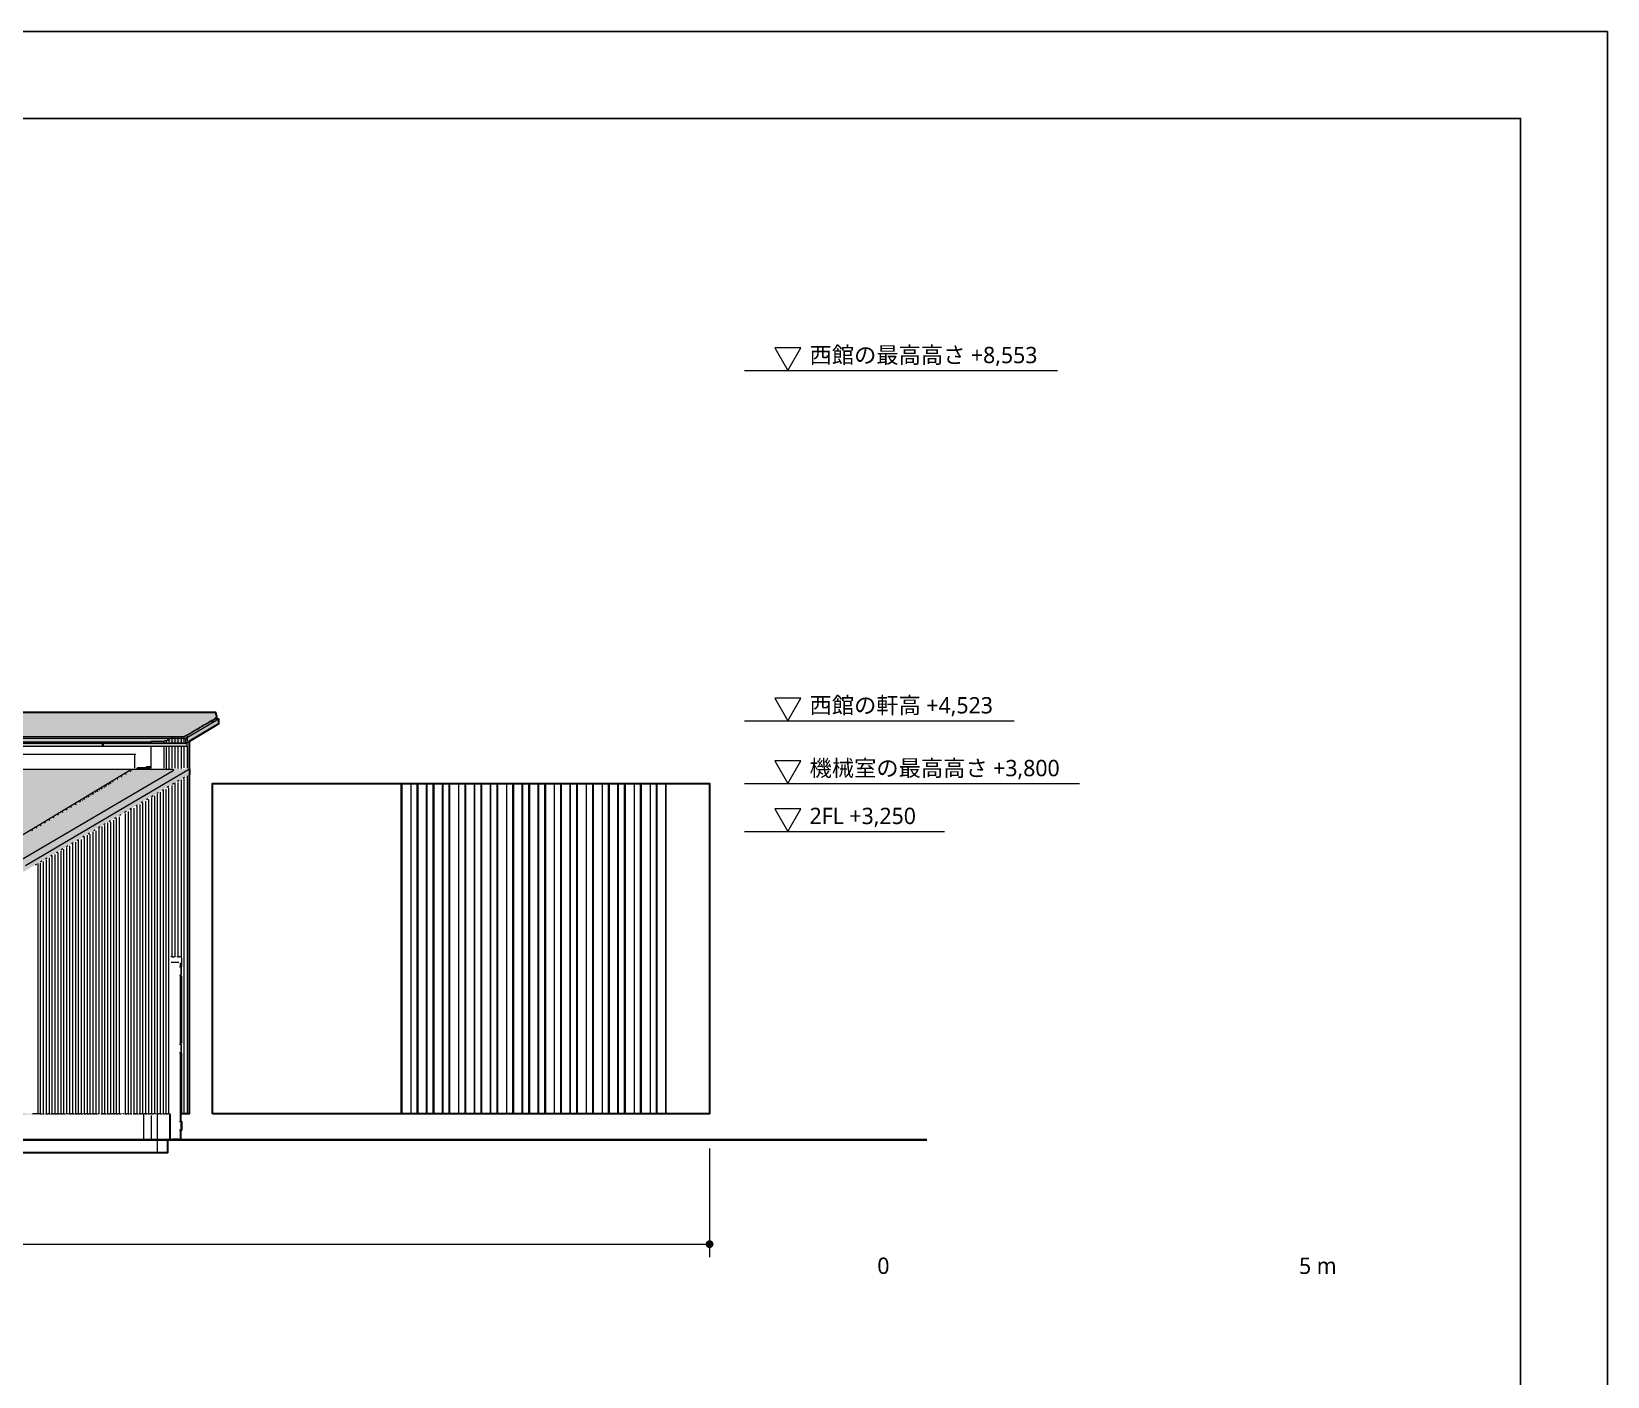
# Model space of a CAD drawing. Header units: millimetres. Extents: x 0 to 84100, y 0 to 59400.
# Drawn here: x 65961 to 84100, y 43925 to 59400 of the extents above; entities that cross this region are included whole.
import ezdxf

# ---------------------------------------------------------------- set-up
doc = ezdxf.new("R2010")
doc.units = ezdxf.units.MM
for name, color, linetype, lineweight in [('01_切断（構造・壁）', 7, 'Continuous', 35), ('09_立面の外形', 7, 'Continuous', 30), ('10_見えがかり', 7, 'Continuous', 13), ('12_見えがかり（ガラス）', 5, 'Continuous', 9), ('50_寸法', 3, 'Continuous', 9), ('51_高さ', 3, 'Continuous', 9), ('80_図名・縮尺・方位', 7, 'Continuous', 18), ('90_図枠', 7, 'Continuous', 25)]:
    doc.layers.add(name, color=color, linetype=linetype, lineweight=lineweight)
doc.styles.add('JP', font='NotoSansCJKjp-Regular.otf')

msp = doc.modelspace()

# ---------------------------------------------------------------- hatches: boundary and pattern name
at = {"layer": '10_見えがかり', "true_color": 0xe9dcc4}
for points in [[(68084, 51552), (68084, 51532), (68094, 51522), (68094, 51502), (68089, 51497), (68079, 51497), (68069, 51487), (68049, 51487), (68029, 51467), (68019, 51467), (67999, 51447), (67989, 51447), (67969, 51427), (67959, 51427), (67949, 51417), (67939, 51417), (67929, 51407), (67919, 51407), (67899, 51387), (67889, 51387), (67869, 51367), (67859, 51367), (67849, 51357), (67829, 51357), (67809, 51337), (67799, 51337), (67779, 51317), (67769, 51317), (67749, 51297), (67739, 51297), (67729, 51287), (10499, 51287), (10489, 51297), (10479, 51297), (10459, 51317), (10449, 51317), (10419, 51347), (10409, 51347), (10399, 51357), (10379, 51357), (10359, 51377), (10349, 51377), (10329, 51397), (10319, 51397), (10299, 51417), (10279, 51417), (10259, 51437), (10249, 51437), (10229, 51457), (10219, 51457), (10199, 51477), (10189, 51477), (10179, 51487), (10159, 51487), (10144, 51502), (10144, 51532), (10154, 51542), (10154, 51562), (10159, 51567), (31429, 51567), (31434, 51562), (31434, 51552), (31439, 51547), (61499, 51547), (61519, 51567), (68069, 51567)], [(66784, 51182), (66779, 51177), (65819, 51177), (65814, 51182), (65814, 51207), (66784, 51207)], [(67754, 51212), (67754, 51182), (67749, 51177), (66789, 51177), (66784, 51182), (66784, 51207), (67739, 51207), (67749, 51217)], [(67269, 50917), (67169, 50917), (67164, 50922), (67179, 50937), (67269, 50937), (67274, 50932), (67274, 50922)], [(67334, 50942), (67334, 50922), (67329, 50917), (67279, 50917), (67274, 50922), (67274, 50932), (67289, 50947), (67329, 50947)]]:
    msp.add_hatch(color=8, dxfattribs=at).paths.add_polyline_path(points)
at = {"layer": '10_見えがかり', "true_color": 0xbdbdbd}
for points in [[(67104, 50912), (67089, 50897), (67079, 50897), (67069, 50887), (67059, 50887), (67039, 50867), (67029, 50867), (67019, 50857), (67009, 50857), (66989, 50837), (66979, 50837), (66969, 50827), (66959, 50827), (66939, 50807), (66929, 50807), (66919, 50797), (66909, 50797), (66889, 50777), (66879, 50777), (66859, 50757), (66849, 50757), (66839, 50747), (66829, 50747), (66809, 50727), (66799, 50727), (66789, 50717), (66779, 50717), (66759, 50697), (66749, 50697), (66739, 50687), (66729, 50687), (66709, 50667), (66699, 50667), (66689, 50657), (66679, 50657), (66659, 50637), (66649, 50637), (66639, 50627), (66629, 50627), (66609, 50607), (66599, 50607), (66589, 50597), (66579, 50597), (66559, 50577), (66549, 50577), (66539, 50567), (66529, 50567), (66509, 50547), (66499, 50547), (66489, 50537), (66479, 50537), (66459, 50517), (66449, 50517), (66439, 50507), (66429, 50507), (66409, 50487), (66399, 50487), (66389, 50477), (66379, 50477), (66359, 50457), (66349, 50457), (66339, 50447), (66329, 50447), (66309, 50427), (66299, 50427), (66289, 50417), (66279, 50417), (66259, 50397), (66249, 50397), (66239, 50387), (66229, 50387), (66209, 50367), (66199, 50367), (66189, 50357), (66179, 50357), (66159, 50337), (66149, 50337), (66139, 50327), (66129, 50327), (66109, 50307), (66099, 50307), (66089, 50297), (66079, 50297), (66059, 50277), (66049, 50277), (66039, 50267), (66029, 50267), (66009, 50247), (65999, 50247), (65989, 50237), (65979, 50237), (65959, 50217), (65949, 50217), (65939, 50207), (65929, 50207), (65909, 50187), (65899, 50187), (65889, 50177), (65879, 50177), (65859, 50157), (65849, 50157), (65839, 50147), (65829, 50147), (65809, 50127), (65799, 50127), (65789, 50117), (65779, 50117), (65759, 50097), (65749, 50097), (65739, 50087), (65729, 50087), (65709, 50067), (65699, 50067), (65689, 50057), (65679, 50057), (65659, 50037), (65649, 50037), (65639, 50027), (65629, 50027), (65609, 50007), (65599, 50007), (65589, 49997), (65579, 49997), (65559, 49977), (65549, 49977), (65539, 49967), (65529, 49967), (65509, 49947), (65499, 49947), (65489, 49937), (65479, 49937), (65459, 49917), (65449, 49917), (65439, 49907), (65429, 49907), (65409, 49887), (65399, 49887), (65389, 49877), (65379, 49877), (65359, 49857), (65349, 49857), (65339, 49847), (65329, 49847), (65324, 49842), (65324, 49822), (65319, 49817), (62569, 49817), (62564, 49822), (62564, 49832), (62589, 49857), (62599, 49857), (62619, 49877), (62629, 49877), (62649, 49897), (62659, 49897), (62689, 49927), (62699, 49927), (62709, 49937), (62949, 49937), (62969, 49957), (62979, 49957), (62999, 49977), (63009, 49977), (63029, 49997), (63039, 49997), (63059, 50017), (63069, 50017), (63089, 50037), (63099, 50037), (63119, 50057), (63129, 50057), (63149, 50077), (63159, 50077), (63179, 50097), (63189, 50097), (63209, 50117), (63219, 50117), (63239, 50137), (63249, 50137), (63269, 50157), (63279, 50157), (63299, 50177), (63309, 50177), (63329, 50197), (63339, 50197), (63359, 50217), (63369, 50217), (63389, 50237), (63399, 50237), (63419, 50257), (63429, 50257), (63449, 50277), (63459, 50277), (63479, 50297), (63489, 50297), (63509, 50317), (63519, 50317), (63539, 50337), (63549, 50337), (63569, 50357), (63579, 50357), (63599, 50377), (63609, 50377), (63629, 50397), (63639, 50397), (63659, 50417), (63669, 50417), (63689, 50437), (63699, 50437), (63719, 50457), (63729, 50457), (63749, 50477), (63759, 50477), (63779, 50497), (63789, 50497), (63809, 50517), (63819, 50517), (63839, 50537), (63849, 50537), (63869, 50557), (63879, 50557), (63899, 50577), (63909, 50577), (63929, 50597), (63939, 50597), (63959, 50617), (63969, 50617), (63989, 50637), (63999, 50637), (64019, 50657), (64029, 50657), (64049, 50677), (64059, 50677), (64079, 50697), (64089, 50697), (64109, 50717), (64119, 50717), (64139, 50737), (64149, 50737), (64169, 50757), (64179, 50757), (64199, 50777), (64209, 50777), (64229, 50797), (64239, 50797), (64259, 50817), (64269, 50817), (64289, 50837), (64299, 50837), (64319, 50857), (64329, 50857), (64349, 50877), (64359, 50877), (64379, 50897), (64389, 50897), (64409, 50917), (67099, 50917)], [(67784, 50912), (67784, 50862), (67759, 50837), (67749, 50837), (67739, 50827), (67729, 50827), (67709, 50807), (67699, 50807), (67689, 50797), (67679, 50797), (67669, 50787), (67659, 50787), (67639, 50767), (67629, 50767), (67619, 50757), (67609, 50757), (67589, 50737), (67579, 50737), (67569, 50727), (67559, 50727), (67539, 50707), (67529, 50707), (67519, 50697), (67509, 50697), (67499, 50687), (67489, 50687), (67469, 50667), (67459, 50667), (67449, 50657), (67439, 50657), (67419, 50637), (67409, 50637), (67399, 50627), (67389, 50627), (67369, 50607), (67359, 50607), (67349, 50597), (67339, 50597), (67329, 50587), (67319, 50587), (67299, 50567), (67289, 50567), (67279, 50557), (67269, 50557), (67249, 50537), (67239, 50537), (67229, 50527), (67219, 50527), (67199, 50507), (67189, 50507), (67179, 50497), (67169, 50497), (67159, 50487), (67149, 50487), (67129, 50467), (67119, 50467), (67109, 50457), (67099, 50457), (67079, 50437), (67069, 50437), (67059, 50427), (67049, 50427), (67029, 50407), (67019, 50407), (67009, 50397), (66999, 50397), (66989, 50387), (66979, 50387), (66959, 50367), (66949, 50367), (66939, 50357), (66929, 50357), (66909, 50337), (66899, 50337), (66889, 50327), (66879, 50327), (66859, 50307), (66849, 50307), (66839, 50297), (66829, 50297), (66819, 50287), (66809, 50287), (66789, 50267), (66779, 50267), (66769, 50257), (66759, 50257), (66739, 50237), (66729, 50237), (66719, 50227), (66709, 50227), (66689, 50207), (66679, 50207), (66669, 50197), (66659, 50197), (66649, 50187), (66639, 50187), (66619, 50167), (66609, 50167), (66599, 50157), (66589, 50157), (66569, 50137), (66559, 50137), (66549, 50127), (66539, 50127), (66519, 50107), (66509, 50107), (66499, 50097), (66489, 50097), (66479, 50087), (66469, 50087), (66449, 50067), (66439, 50067), (66429, 50057), (66419, 50057), (66399, 50037), (66389, 50037), (66379, 50027), (66369, 50027), (66349, 50007), (66339, 50007), (66329, 49997), (66319, 49997), (66309, 49987), (66299, 49987), (66279, 49967), (66269, 49967), (66259, 49957), (66249, 49957), (66229, 49937), (66219, 49937), (66209, 49927), (66199, 49927), (66179, 49907), (66169, 49907), (66159, 49897), (66149, 49897), (66139, 49887), (66129, 49887), (66109, 49867), (66099, 49867), (66089, 49857), (66079, 49857), (66059, 49837), (66049, 49837), (66039, 49827), (66029, 49827), (66009, 49807), (65999, 49807), (65989, 49797), (65979, 49797), (65969, 49787), (65959, 49787), (65949, 49777), (65939, 49767), (65929, 49767), (65919, 49757), (65909, 49757), (65889, 49737), (65729, 49737), (65309, 49737), (65304, 49742), (65304, 49802), (65319, 49817), (65759, 49817), (65769, 49827), (65779, 49827), (65789, 49837), (65799, 49837), (65819, 49857), (65829, 49857), (65839, 49867), (65849, 49867), (65859, 49877), (65869, 49877), (65889, 49897), (65899, 49897), (65909, 49907), (65919, 49907), (65939, 49927), (65949, 49927), (65959, 49937), (65969, 49937), (65989, 49957), (65999, 49957), (66009, 49967), (66019, 49967), (66029, 49977), (66039, 49977), (66059, 49997), (66069, 49997), (66079, 50007), (66089, 50007), (66109, 50027), (66119, 50027), (66129, 50037), (66139, 50037), (66159, 50057), (66169, 50057), (66179, 50067), (66189, 50067), (66199, 50077), (66209, 50077), (66229, 50097), (66239, 50097), (66249, 50107), (66259, 50107), (66279, 50127), (66289, 50127), (66299, 50137), (66309, 50137), (66329, 50157), (66339, 50157), (66349, 50167), (66359, 50167), (66369, 50177), (66379, 50177), (66399, 50197), (66409, 50197), (66419, 50207), (66429, 50207), (66449, 50227), (66459, 50227), (66469, 50237), (66479, 50237), (66489, 50247), (66499, 50247), (66519, 50267), (66529, 50267), (66539, 50277), (66549, 50277), (66569, 50297), (66579, 50297), (66589, 50307), (66599, 50307), (66619, 50327), (66629, 50327), (66639, 50337), (66649, 50337), (66659, 50347), (66669, 50347), (66689, 50367), (66699, 50367), (66709, 50377), (66719, 50377), (66739, 50397), (66749, 50397), (66759, 50407), (66769, 50407), (66789, 50427), (66799, 50427), (66809, 50437), (66819, 50437), (66829, 50447), (66839, 50447), (66859, 50467), (66869, 50467), (66879, 50477), (66889, 50477), (66909, 50497), (66919, 50497), (66929, 50507), (66939, 50507), (66959, 50527), (66969, 50527), (66979, 50537), (66989, 50537), (66999, 50547), (67009, 50547), (67029, 50567), (67039, 50567), (67049, 50577), (67059, 50577), (67079, 50597), (67089, 50597), (67099, 50607), (67109, 50607), (67129, 50627), (67139, 50627), (67149, 50637), (67159, 50637), (67169, 50647), (67179, 50647), (67199, 50667), (67209, 50667), (67219, 50677), (67229, 50677), (67249, 50697), (67259, 50697), (67269, 50707), (67279, 50707), (67299, 50727), (67309, 50727), (67319, 50737), (67329, 50737), (67339, 50747), (67349, 50747), (67369, 50767), (67379, 50767), (67389, 50777), (67399, 50777), (67419, 50797), (67429, 50797), (67439, 50807), (67449, 50807), (67469, 50827), (67479, 50827), (67489, 50837), (67499, 50837), (67509, 50847), (67519, 50847), (67539, 50867), (67549, 50867), (67559, 50877), (67569, 50877), (67594, 50902), (67594, 50912), (67599, 50917), (67779, 50917)], [(67594, 50912), (67594, 50902), (67569, 50877), (67559, 50877), (67549, 50867), (67539, 50867), (67519, 50847), (67509, 50847), (67499, 50837), (67489, 50837), (67479, 50827), (67469, 50827), (67449, 50807), (67439, 50807), (67429, 50797), (67419, 50797), (67399, 50777), (67389, 50777), (67379, 50767), (67369, 50767), (67349, 50747), (67339, 50747), (67329, 50737), (67319, 50737), (67309, 50727), (67299, 50727), (67279, 50707), (67269, 50707), (67259, 50697), (67249, 50697), (67229, 50677), (67219, 50677), (67209, 50667), (67199, 50667), (67179, 50647), (67169, 50647), (67159, 50637), (67149, 50637), (67139, 50627), (67129, 50627), (67109, 50607), (67099, 50607), (67089, 50597), (67079, 50597), (67059, 50577), (67049, 50577), (67039, 50567), (67029, 50567), (67009, 50547), (66999, 50547), (66989, 50537), (66979, 50537), (66969, 50527), (66959, 50527), (66939, 50507), (66929, 50507), (66919, 50497), (66909, 50497), (66889, 50477), (66879, 50477), (66869, 50467), (66859, 50467), (66839, 50447), (66829, 50447), (66819, 50437), (66809, 50437), (66799, 50427), (66789, 50427), (66769, 50407), (66759, 50407), (66749, 50397), (66739, 50397), (66719, 50377), (66709, 50377), (66699, 50367), (66689, 50367), (66669, 50347), (66659, 50347), (66649, 50337), (66639, 50337), (66629, 50327), (66619, 50327), (66599, 50307), (66589, 50307), (66579, 50297), (66569, 50297), (66549, 50277), (66539, 50277), (66529, 50267), (66519, 50267), (66499, 50247), (66489, 50247), (66479, 50237), (66469, 50237), (66459, 50227), (66449, 50227), (66429, 50207), (66419, 50207), (66409, 50197), (66399, 50197), (66379, 50177), (66369, 50177), (66359, 50167), (66349, 50167), (66339, 50157), (66329, 50157), (66309, 50137), (66299, 50137), (66289, 50127), (66279, 50127), (66259, 50107), (66249, 50107), (66239, 50097), (66229, 50097), (66209, 50077), (66199, 50077), (66189, 50067), (66179, 50067), (66169, 50057), (66159, 50057), (66139, 50037), (66129, 50037), (66119, 50027), (66109, 50027), (66089, 50007), (66079, 50007), (66069, 49997), (66059, 49997), (66039, 49977), (66029, 49977), (66019, 49967), (66009, 49967), (65999, 49957), (65989, 49957), (65969, 49937), (65959, 49937), (65949, 49927), (65939, 49927), (65919, 49907), (65909, 49907), (65899, 49897), (65889, 49897), (65869, 49877), (65859, 49877), (65849, 49867), (65839, 49867), (65829, 49857), (65819, 49857), (65799, 49837), (65789, 49837), (65779, 49827), (65769, 49827), (65759, 49817), (65329, 49817), (65324, 49822), (65324, 49842), (65329, 49847), (65339, 49847), (65349, 49857), (65359, 49857), (65379, 49877), (65389, 49877), (65399, 49887), (65409, 49887), (65429, 49907), (65439, 49907), (65449, 49917), (65459, 49917), (65479, 49937), (65489, 49937), (65499, 49947), (65509, 49947), (65529, 49967), (65539, 49967), (65549, 49977), (65559, 49977), (65579, 49997), (65589, 49997), (65599, 50007), (65609, 50007), (65629, 50027), (65639, 50027), (65649, 50037), (65659, 50037), (65679, 50057), (65689, 50057), (65699, 50067), (65709, 50067), (65729, 50087), (65739, 50087), (65749, 50097), (65759, 50097), (65779, 50117), (65789, 50117), (65799, 50127), (65809, 50127), (65829, 50147), (65839, 50147), (65849, 50157), (65859, 50157), (65879, 50177), (65889, 50177), (65899, 50187), (65909, 50187), (65929, 50207), (65939, 50207), (65949, 50217), (65959, 50217), (65979, 50237), (65989, 50237), (65999, 50247), (66009, 50247), (66029, 50267), (66039, 50267), (66049, 50277), (66059, 50277), (66079, 50297), (66089, 50297), (66099, 50307), (66109, 50307), (66129, 50327), (66139, 50327), (66149, 50337), (66159, 50337), (66179, 50357), (66189, 50357), (66199, 50367), (66209, 50367), (66229, 50387), (66239, 50387), (66249, 50397), (66259, 50397), (66279, 50417), (66289, 50417), (66299, 50427), (66309, 50427), (66329, 50447), (66339, 50447), (66349, 50457), (66359, 50457), (66379, 50477), (66389, 50477), (66399, 50487), (66409, 50487), (66429, 50507), (66439, 50507), (66449, 50517), (66459, 50517), (66479, 50537), (66489, 50537), (66499, 50547), (66509, 50547), (66529, 50567), (66539, 50567), (66549, 50577), (66559, 50577), (66579, 50597), (66589, 50597), (66599, 50607), (66609, 50607), (66629, 50627), (66639, 50627), (66649, 50637), (66659, 50637), (66679, 50657), (66689, 50657), (66699, 50667), (66709, 50667), (66729, 50687), (66739, 50687), (66749, 50697), (66759, 50697), (66779, 50717), (66789, 50717), (66799, 50727), (66809, 50727), (66829, 50747), (66839, 50747), (66849, 50757), (66859, 50757), (66879, 50777), (66889, 50777), (66909, 50797), (66919, 50797), (66929, 50807), (66939, 50807), (66959, 50827), (66969, 50827), (66979, 50837), (66989, 50837), (67009, 50857), (67019, 50857), (67029, 50867), (67039, 50867), (67059, 50887), (67069, 50887), (67079, 50897), (67089, 50897), (67109, 50917), (67589, 50917)]]:
    msp.add_hatch(color=8, dxfattribs=at).paths.add_polyline_path(points)
at = {"layer": '12_見えがかり（ガラス）', "true_color": 0xdce9f2}
for points in [[(68109, 51487), (68114, 51482), (68114, 51432), (68109, 51427), (68099, 51427), (68079, 51407), (68069, 51407), (68059, 51397), (68049, 51397), (68029, 51377), (68019, 51377), (68009, 51367), (67999, 51367), (67979, 51347), (67969, 51347), (67959, 51337), (67949, 51337), (67939, 51327), (67929, 51327), (67909, 51307), (67899, 51307), (67889, 51297), (67879, 51297), (67859, 51277), (67849, 51277), (67839, 51267), (67829, 51267), (67809, 51247), (67799, 51247), (67789, 51237), (67779, 51237), (67769, 51227), (67759, 51227), (67739, 51207), (10489, 51207), (10469, 51227), (10459, 51227), (10449, 51237), (10439, 51237), (10419, 51257), (10409, 51257), (10399, 51267), (10389, 51267), (10369, 51287), (10359, 51287), (10349, 51297), (10339, 51297), (10319, 51317), (10309, 51317), (10299, 51327), (10289, 51327), (10269, 51347), (10259, 51347), (10249, 51357), (10239, 51357), (10219, 51377), (10209, 51377), (10199, 51387), (10189, 51387), (10169, 51407), (10159, 51407), (10149, 51417), (10139, 51417), (10124, 51432), (10124, 51482), (10129, 51487), (10179, 51487), (10189, 51477), (10199, 51477), (10219, 51457), (10229, 51457), (10249, 51437), (10259, 51437), (10279, 51417), (10299, 51417), (10319, 51397), (10329, 51397), (10349, 51377), (10359, 51377), (10379, 51357), (10399, 51357), (10409, 51347), (10419, 51347), (10449, 51317), (10459, 51317), (10479, 51297), (10489, 51297), (10499, 51287), (67729, 51287), (67739, 51297), (67749, 51297), (67769, 51317), (67779, 51317), (67799, 51337), (67809, 51337), (67829, 51357), (67849, 51357), (67859, 51367), (67869, 51367), (67889, 51387), (67899, 51387), (67919, 51407), (67929, 51407), (67939, 51417), (67949, 51417), (67959, 51427), (67969, 51427), (67989, 51447), (67999, 51447), (68019, 51467), (68029, 51467), (68049, 51487)], [(65899, 46947), (66809, 46947), (66814, 46942), (66809, 46937), (65749, 46937), (65744, 46942), (65749, 46947), (65829, 46947), (65839, 46957), (65889, 46957)]]:
    msp.add_hatch(color=8, dxfattribs=at).paths.add_polyline_path(points)
at = {"layer": '50_寸法'}
msp.add_hatch(color=7, dxfattribs=at).paths.add_polyline_path([(73811, 45447), (73810, 45438), (73807, 45429), (73803, 45422), (73797, 45415), (73791, 45409), (73783, 45405), (73774, 45402), (73766, 45402), (73757, 45402), (73748, 45405), (73741, 45409), (73734, 45415), (73728, 45422), (73724, 45429), (73722, 45438), (73721, 45447), (73722, 45455), (73724, 45464), (73728, 45472), (73734, 45478), (73741, 45484), (73748, 45488), (73757, 45491), (73766, 45492), (73774, 45491), (73783, 45488), (73791, 45484), (73797, 45478), (73803, 45472), (73807, 45464), (73810, 45455)])

# ---------------------------------------------------------------- linework, layer by layer
at = {"layer": '01_切断（構造・壁）'}
msp.add_lwpolyline([(3834, 46647), (76266, 46647)], dxfattribs=at)
at = {"layer": '09_立面の外形'}
for points in [[(65618, 51569), (66438, 51569), (68077, 51569), (68080, 51560), (68082, 51551), (68084, 51543), (68087, 51534), (68089, 51526), (68092, 51517), (68092, 51499), (68077, 51499), (68077, 51491), (68114, 51491), (68114, 51431), (68065, 51402), (67774, 51231), (67774, 50917), (67780, 50917), (67781, 50853), (67774, 50849), (67774, 46947), (67676, 46947), (67676, 46857), (67688, 46857), (67688, 46757), (67676, 46757), (67676, 46647), (67528, 46647), (67528, 46497), (10808, 46497)], [(68045, 46947), (68045, 50747), (73766, 50747), (73766, 46947), (68045, 46947)]]:
    msp.add_lwpolyline(points, dxfattribs=at)
at = {"layer": '10_見えがかり'}
for points in [[(65618, 51569), (66438, 51569), (68077, 51569), (68080, 51560), (68082, 51551), (68084, 51543), (68087, 51534), (68089, 51526), (68092, 51517), (68092, 51499), (68077, 51499), (68077, 51491), (68062, 51491), (68062, 51482), (68048, 51482), (68048, 51473), (68033, 51473), (68033, 51465), (68018, 51465), (68018, 51456), (68003, 51456), (68003, 51447), (67989, 51447), (67989, 51439), (67974, 51439), (67974, 51430), (67959, 51430), (67959, 51421), (67944, 51421), (67944, 51413), (67930, 51413), (67930, 51404), (67915, 51404), (67915, 51395), (67900, 51395), (67900, 51387), (67885, 51387), (67885, 51378), (67871, 51378), (67871, 51369), (67856, 51369), (67856, 51361), (67841, 51361), (67841, 51352), (67827, 51352), (67827, 51343), (67812, 51343), (67812, 51335), (67797, 51335), (67797, 51326), (67782, 51326), (67782, 51317), (67768, 51317), (67768, 51309), (67753, 51309), (67753, 51300), (67738, 51300), (67738, 51291), (67723, 51291), (67723, 51283), (60619, 51283)], [(64432, 51228), (67330, 51228)], [(65815, 51173), (65815, 51213), (65821, 51217), (66786, 51217), (66786, 51177), (66780, 51173), (65815, 51173)], [(66780, 51173), (66780, 51213), (66786, 51217), (67750, 51217), (67750, 51177), (67745, 51173), (66780, 51173)], [(67338, 51224), (67338, 51234)], [(67338, 51234), (67487, 51234)], [(67338, 50925), (67338, 51174)], [(67496, 51239), (67487, 51234)], [(67487, 51224), (67487, 51234)], [(67487, 50925), (67487, 51174)], [(67498, 51240), (67495, 51238)], [(67510, 51238), (67495, 51238)], [(67513, 51240), (67510, 51238)], [(67510, 51238), (67510, 51218)], [(67510, 51168), (67510, 50919)], [(67529, 51248), (67513, 51240)], [(67531, 51257), (67522, 51252)], [(67545, 51256), (67530, 51256)], [(67564, 51266), (67545, 51256)], [(67545, 51226), (67545, 51256)], [(67545, 50917), (67545, 51176)], [(67580, 51274), (67565, 51274)], [(67586, 51277), (67580, 51274)], [(67580, 51224), (67580, 51274)], [(67580, 50925), (67580, 51175)], [(67615, 51222), (67615, 51282)], [(67615, 50924), (67615, 51173)], [(67650, 51220), (67650, 51280)], [(67650, 50920), (67650, 51170)], [(67685, 51278), (67685, 51218)], [(67685, 51168), (67685, 50919)], [(67720, 51226), (67720, 51286)], [(67720, 50926), (67720, 51176)], [(67755, 51234), (67755, 51294)], [(67755, 50924), (67755, 51174)], [(64202, 51084), (67152, 51084)], [(67152, 50925), (67152, 51084)], [(67152, 51084), (67160, 51084)], [(62565, 49838), (62714, 49938), (62945, 49938), (64411, 50913), (67111, 50913), (67111, 50897)], [(65323, 49838), (67111, 50913), (67590, 50913), (67590, 50893), (65762, 49818), (65324, 49818), (65323, 49838)], [(65890, 49805), (67780, 50917)], [(66950, 50796), (66944, 50792)], [(67000, 50826), (66993, 50822)], [(67050, 50856), (67043, 50852)], [(67101, 50887), (67093, 50882)], [(67259, 50927), (67276, 50936)], [(67284, 50942), (67276, 50924)], [(67721, 50818), (67703, 50808)], [(67720, 46947), (67720, 50806)], [(67755, 46947), (67755, 50834)], [(67781, 50853), (67772, 50848)], [(66649, 50615), (66645, 50613)], [(66674, 50630), (66660, 50622)], [(66699, 50645), (66695, 50643)], [(66724, 50660), (66710, 50652)], [(66749, 50675), (66744, 50672)], [(66775, 50691), (66760, 50682)], [(66800, 50706), (66794, 50702)], [(66825, 50721), (66809, 50712)], [(66850, 50736), (66844, 50732)], [(66875, 50751), (66859, 50742)], [(66900, 50766), (66894, 50762)], [(67420, 50641), (67403, 50631)], [(67408, 50625), (67408, 46947)], [(67442, 50646), (67442, 46947)], [(67480, 50676), (67463, 50666)], [(67476, 50666), (67476, 46947)], [(67509, 46947), (67509, 50682)], [(67540, 50712), (67523, 50702)], [(67543, 46947), (67543, 50699)], [(67580, 48752), (67580, 50726)], [(67600, 50747), (67583, 50737)], [(67615, 48752), (67615, 50754)], [(67661, 50782), (67643, 50772)], [(67650, 48752), (67650, 50760)], [(67685, 50789), (67685, 48752)], [(68053, 50747), (68048, 50747)], [(68061, 50747), (68053, 50747)], [(68073, 50747), (68061, 50747)], [(68087, 50747), (68073, 50747)], [(68104, 50747), (68087, 50747)], [(68125, 50747), (68104, 50747)], [(68148, 50747), (68125, 50747)], [(68175, 50747), (68148, 50747)], [(68204, 50747), (68175, 50747)], [(68236, 50747), (68204, 50747)], [(68270, 50747), (68236, 50747)], [(68307, 50747), (68270, 50747)], [(68347, 50747), (68307, 50747)], [(68389, 50747), (68347, 50747)], [(68433, 50747), (68389, 50747)], [(68480, 50747), (68433, 50747)], [(68529, 50747), (68480, 50747)], [(68579, 50747), (68529, 50747)], [(68632, 50747), (68579, 50747)], [(68686, 50747), (68632, 50747)], [(68741, 50747), (68686, 50747)], [(68799, 50747), (68741, 50747)], [(68857, 50747), (68799, 50747)], [(68917, 50747), (68857, 50747)], [(68978, 50747), (68917, 50747)], [(69039, 50747), (68978, 50747)], [(69101, 50747), (69039, 50747)], [(69164, 50747), (69101, 50747)], [(69228, 50747), (69164, 50747)], [(69291, 50747), (69228, 50747)], [(69355, 50747), (69291, 50747)], [(69419, 50747), (69355, 50747)], [(69482, 50747), (69419, 50747)], [(69546, 50747), (69482, 50747)], [(69608, 50747), (69546, 50747)], [(69671, 50747), (69608, 50747)], [(69732, 50747), (69671, 50747)], [(69792, 50747), (69732, 50747)], [(69852, 50747), (69792, 50747)], [(69910, 50747), (69852, 50747)], [(69967, 50747), (69910, 50747)], [(70022, 50747), (69967, 50747)], [(70075, 50747), (70022, 50747)], [(70127, 50747), (70075, 50747)], [(70177, 50747), (70127, 50747)], [(73298, 50747), (70177, 50747)], [(70217, 46947), (70217, 50747)], [(70321, 50747), (70217, 50747)], [(70227, 50747), (70217, 50747)], [(70227, 46947), (70227, 50747)], [(70331, 50747), (70227, 50747)], [(70331, 50747), (70321, 50747)], [(70331, 46947), (70331, 50747)], [(70401, 46947), (70401, 50747)], [(70505, 50747), (70401, 50747)], [(70410, 50747), (70401, 50747)], [(70410, 46947), (70410, 50747)], [(70514, 50747), (70410, 50747)], [(70514, 50747), (70505, 50747)], [(70505, 50747), (70505, 46947)], [(70514, 46947), (70514, 50747)], [(70584, 46947), (70584, 50747)], [(70688, 50747), (70584, 50747)], [(70594, 50747), (70584, 50747)], [(70594, 46947), (70594, 50747)], [(70698, 50747), (70594, 50747)], [(70698, 50747), (70688, 50747)], [(70688, 50747), (70688, 46947)], [(70698, 46947), (70698, 50747)], [(70768, 46947), (70768, 50747)], [(70872, 50747), (70768, 50747)], [(70777, 50747), (70768, 50747)], [(70777, 46947), (70777, 50747)], [(70881, 50747), (70777, 50747)], [(70881, 50747), (70872, 50747)], [(70881, 46947), (70881, 50747)], [(70951, 46947), (70951, 50747)], [(71055, 50747), (70951, 50747)], [(70961, 50747), (70951, 50747)], [(70961, 46947), (70961, 50747)], [(71065, 50747), (70961, 50747)], [(71065, 50747), (71055, 50747)], [(71055, 50747), (71055, 46947)], [(71065, 46947), (71065, 50747)], [(71135, 46947), (71135, 50747)], [(71239, 50747), (71135, 50747)], [(71145, 50747), (71135, 50747)], [(71145, 46947), (71145, 50747)], [(71248, 50747), (71145, 50747)], [(71248, 50747), (71239, 50747)], [(71239, 50747), (71239, 46947)], [(71248, 46947), (71248, 50747)], [(71319, 46947), (71319, 50747)], [(71422, 50747), (71319, 50747)], [(71328, 50747), (71319, 50747)], [(71328, 46947), (71328, 50747)], [(71432, 50747), (71328, 50747)], [(71432, 50747), (71422, 50747)], [(71432, 46947), (71432, 50747)], [(71502, 46947), (71502, 50747)], [(71606, 50747), (71502, 50747)], [(71512, 50747), (71502, 50747)], [(71512, 46947), (71512, 50747)], [(71615, 50747), (71512, 50747)], [(71615, 50747), (71606, 50747)], [(71606, 50747), (71606, 46947)], [(71615, 46947), (71615, 50747)], [(71686, 46947), (71686, 50747)], [(71789, 50747), (71686, 50747)], [(71695, 50747), (71686, 50747)], [(71695, 46947), (71695, 50747)], [(71799, 50747), (71695, 50747)], [(71799, 50747), (71789, 50747)], [(71789, 50747), (71789, 46947)], [(71799, 46947), (71799, 50747)], [(71869, 46947), (71869, 50747)], [(71973, 50747), (71869, 50747)], [(71879, 50747), (71869, 50747)], [(71879, 46947), (71879, 50747)], [(71982, 50747), (71879, 50747)], [(71982, 50747), (71973, 50747)], [(71982, 46947), (71982, 50747)], [(72053, 46947), (72053, 50747)], [(72156, 50747), (72053, 50747)], [(72062, 50747), (72053, 50747)], [(72062, 46947), (72062, 50747)], [(72166, 50747), (72062, 50747)], [(72166, 50747), (72156, 50747)], [(72156, 50747), (72156, 46947)], [(72166, 46947), (72166, 50747)], [(72236, 46947), (72236, 50747)], [(72340, 50747), (72236, 50747)], [(72246, 50747), (72236, 50747)], [(72246, 46947), (72246, 50747)], [(72350, 50747), (72246, 50747)], [(72350, 50747), (72340, 50747)], [(72350, 46947), (72350, 50747)], [(72420, 46947), (72420, 50747)], [(72524, 50747), (72420, 50747)], [(72429, 50747), (72420, 50747)], [(72429, 46947), (72429, 50747)], [(72533, 50747), (72429, 50747)], [(72533, 50747), (72524, 50747)], [(72533, 46947), (72533, 50747)], [(72603, 46947), (72603, 50747)], [(72707, 50747), (72603, 50747)], [(72613, 50747), (72603, 50747)], [(72613, 46947), (72613, 50747)], [(72717, 50747), (72613, 50747)], [(72717, 50747), (72707, 50747)], [(72707, 50747), (72707, 46947)], [(72717, 46947), (72717, 50747)], [(72787, 46947), (72787, 50747)], [(72891, 50747), (72787, 50747)], [(72796, 50747), (72787, 50747)], [(72796, 46947), (72796, 50747)], [(72900, 50747), (72796, 50747)], [(72900, 50747), (72891, 50747)], [(72900, 46947), (72900, 50747)], [(72970, 46947), (72970, 50747)], [(73074, 50747), (72970, 50747)], [(72980, 50747), (72970, 50747)], [(72980, 46947), (72980, 50747)], [(73084, 50747), (72980, 50747)], [(73084, 50747), (73074, 50747)], [(73084, 46947), (73084, 50747)], [(73154, 46947), (73154, 50747)], [(73258, 50747), (73154, 50747)], [(73164, 50747), (73154, 50747)], [(73164, 46947), (73164, 50747)], [(73267, 50747), (73164, 50747)], [(73267, 50747), (73258, 50747)], [(73258, 50747), (73258, 46947)], [(73267, 46947), (73267, 50747)], [(73346, 50747), (73298, 50747)], [(73392, 50747), (73346, 50747)], [(73435, 50747), (73392, 50747)], [(73477, 50747), (73435, 50747)], [(73515, 50747), (73477, 50747)], [(73552, 50747), (73515, 50747)], [(73586, 50747), (73552, 50747)], [(73617, 50747), (73586, 50747)], [(73645, 50747), (73617, 50747)], [(73670, 50747), (73645, 50747)], [(73693, 50747), (73670, 50747)], [(73712, 50747), (73693, 50747)], [(73729, 50747), (73712, 50747)], [(73742, 50747), (73729, 50747)], [(73753, 50747), (73742, 50747)], [(73760, 50747), (73753, 50747)], [(73765, 50747), (73760, 50747)], [(73766, 50747), (73765, 50747)], [(66373, 50449), (66361, 50442)], [(66423, 50479), (66410, 50472)], [(66474, 50510), (66460, 50502)], [(66524, 50540), (66510, 50532)], [(66548, 50554), (66546, 50553)], [(66574, 50570), (66560, 50562)], [(66599, 50585), (66595, 50583)], [(66624, 50600), (66610, 50592)], [(67111, 50459), (67094, 50449)], [(67105, 50454), (67105, 46947)], [(67139, 50465), (67139, 46947)], [(67179, 50500), (67162, 50489)], [(67173, 50485), (67173, 46947)], [(67206, 50505), (67206, 46947)], [(67240, 50535), (67222, 50525)], [(67240, 50525), (67240, 46947)], [(67274, 50545), (67274, 46947)], [(67300, 50570), (67283, 50560)], [(67307, 50565), (67307, 46947)], [(67341, 50585), (67341, 46947)], [(67360, 50606), (67343, 50596)], [(67375, 50605), (67375, 46947)], [(66072, 50268), (66061, 50262)], [(66122, 50298), (66111, 50292)], [(66173, 50329), (66161, 50322)], [(66223, 50359), (66211, 50352)], [(66273, 50389), (66261, 50382)], [(66323, 50419), (66311, 50412)], [(66750, 50247), (66733, 50237)], [(66769, 50253), (66769, 46947)], [(66810, 50282), (66793, 50272)], [(66802, 50264), (66802, 46947)], [(66836, 50294), (66836, 46947)], [(66870, 50318), (66853, 50308)], [(66870, 50304), (66870, 46947)], [(66903, 50324), (66903, 46947)], [(66930, 50353), (66913, 50343)], [(66937, 50354), (66937, 46947)], [(66971, 50364), (66971, 46947)], [(66990, 50388), (66973, 50378)], [(67051, 50424), (67033, 50414)], [(67038, 50404), (67038, 46947)], [(67072, 50424), (67072, 46947)], [(65972, 50208), (65962, 50202)], [(66022, 50238), (66011, 50232)], [(66441, 50065), (66423, 50055)], [(66466, 50072), (66466, 46947)], [(66501, 50100), (66484, 50090)], [(66499, 50093), (66499, 46947)], [(66533, 50103), (66533, 46947)], [(66569, 50141), (66552, 50131)], [(66567, 50133), (66567, 46947)], [(66600, 50153), (66600, 46947)], [(66630, 50176), (66612, 50166)], [(66634, 50163), (66634, 46947)], [(66668, 50193), (66668, 46947)], [(66690, 50212), (66673, 50201)], [(66701, 50203), (66701, 46947)], [(66735, 50233), (66735, 46947)], [(66140, 49888), (66123, 49878)], [(66163, 49892), (66163, 46947)], [(66200, 49923), (66183, 49913)], [(66196, 49912), (66196, 46947)], [(66230, 49932), (66230, 46947)], [(66260, 49959), (66243, 49949)], [(66264, 49952), (66264, 46947)], [(66297, 49972), (66297, 46947)], [(66320, 49994), (66303, 49984)], [(66331, 49992), (66331, 46947)], [(66380, 50030), (66363, 50019)], [(66365, 50012), (66365, 46947)], [(66398, 50032), (66398, 46947)], [(66432, 50052), (66432, 46947)], [(66020, 49817), (66002, 49807)], [(66039, 46947), (66039, 49827)], [(66062, 49831), (66062, 46947)], [(66080, 49853), (66063, 49843)], [(66095, 49851), (66095, 46947)], [(66129, 49871), (66129, 46947)], [(67580, 48752), (67565, 48752)], [(67655, 48687), (67570, 48687)], [(67580, 48752), (67599, 48752)], [(67615, 48752), (67600, 48752)], [(67650, 48752), (67635, 48752)], [(67650, 48752), (67669, 48752)], [(67665, 48637), (67668, 48637)], [(67665, 48637), (67675, 48637)], [(67678, 48637), (67668, 48637)], [(67685, 48752), (67670, 48752)], [(67676, 48685), (67676, 48645)], [(67676, 48637), (67676, 48677)], [(67677, 48642), (67677, 48682)], [(67685, 48752), (67692, 48752)], [(67692, 48752), (67685, 48752)], [(67685, 48537), (67685, 48637)], [(67688, 48537), (67688, 48637)], [(67692, 48642), (67692, 48742)], [(67668, 48537), (67665, 48537)], [(67665, 48537), (67675, 48537)], [(67678, 48537), (67668, 48537)], [(67676, 48535), (67676, 47756)], [(67676, 47747), (67676, 48527)], [(67677, 47754), (67677, 48532)], [(67692, 47754), (67692, 48532)], [(67665, 47747), (67668, 47747)], [(67665, 47747), (67675, 47747)], [(67678, 47747), (67668, 47747)], [(67685, 47647), (67685, 47747)], [(67688, 47647), (67688, 47747)], [(67668, 47647), (67665, 47647)], [(67665, 47647), (67675, 47647)], [(67678, 47647), (67668, 47647)], [(67676, 47646), (67676, 46947)], [(67676, 46857), (67676, 47637)], [(67677, 46947), (67677, 47645)], [(67692, 46947), (67692, 47645)], [(66039, 46947), (65972, 46947)], [(66049, 46947), (66039, 46947)], [(66062, 46947), (66047, 46947)], [(66062, 46947), (66080, 46947)], [(66095, 46947), (66088, 46947)], [(66095, 46947), (66105, 46947)], [(66129, 46947), (66121, 46947)], [(66129, 46947), (66148, 46947)], [(66163, 46947), (66148, 46947)], [(66163, 46947), (66181, 46947)], [(66196, 46947), (66189, 46947)], [(66196, 46947), (66215, 46947)], [(66230, 46947), (66215, 46947)], [(66230, 46947), (66249, 46947)], [(66264, 46947), (66249, 46947)], [(66264, 46947), (66282, 46947)], [(66282, 46947), (66275, 46947)], [(66297, 46947), (66290, 46947)], [(66297, 46947), (66316, 46947)], [(66331, 46947), (66316, 46947)], [(66331, 46947), (66350, 46947)], [(66365, 46947), (66357, 46947)], [(66383, 46947), (66376, 46947)], [(66398, 46947), (66391, 46947)], [(66398, 46947), (66417, 46947)], [(66432, 46947), (66417, 46947)], [(66432, 46947), (66451, 46947)], [(66466, 46947), (66458, 46947)], [(66466, 46947), (66484, 46947)], [(66499, 46947), (66484, 46947)], [(66499, 46947), (66518, 46947)], [(66533, 46947), (66518, 46947)], [(66533, 46947), (66552, 46947)], [(66567, 46947), (66559, 46947)], [(66567, 46947), (66585, 46947)], [(66600, 46947), (66585, 46947)], [(66600, 46947), (66619, 46947)], [(66634, 46947), (66619, 46947)], [(66634, 46947), (66653, 46947)], [(66653, 46947), (66645, 46947)], [(66668, 46947), (66660, 46947)], [(66668, 46947), (66686, 46947)], [(66701, 46947), (66686, 46947)], [(66701, 46947), (66720, 46947)], [(66735, 46947), (66727, 46947)], [(66769, 46947), (66761, 46947)], [(66769, 46947), (66787, 46947)], [(66802, 46947), (66787, 46947)], [(66802, 46947), (66821, 46947)], [(66836, 46947), (66828, 46947)], [(66836, 46947), (66855, 46947)], [(66870, 46947), (66855, 46947)], [(66870, 46947), (66888, 46947)], [(66903, 46947), (66888, 46947)], [(66903, 46947), (66922, 46947)], [(66922, 46947), (66915, 46947)], [(66937, 46947), (66929, 46947)], [(66937, 46947), (66956, 46947)], [(66971, 46947), (66956, 46947)], [(66971, 46947), (66989, 46947)], [(67004, 46947), (66997, 46947)], [(67023, 46947), (67016, 46947)], [(67038, 46947), (67030, 46947)], [(67038, 46947), (67057, 46947)], [(67072, 46947), (67057, 46947)], [(67072, 46947), (67090, 46947)], [(67105, 46947), (67098, 46947)], [(67105, 46947), (67115, 46947)], [(67139, 46947), (67131, 46947)], [(67139, 46947), (67158, 46947)], [(67173, 46947), (67158, 46947)], [(67173, 46947), (67191, 46947)], [(67206, 46947), (67199, 46947)], [(67206, 46947), (67225, 46947)], [(67240, 46947), (67225, 46947)], [(67240, 46947), (67259, 46947)], [(67253, 46647), (67253, 46937)], [(67274, 46947), (67259, 46947)], [(67274, 46947), (67292, 46947)], [(67292, 46947), (67285, 46947)], [(67307, 46947), (67300, 46947)], [(67307, 46947), (67326, 46947)], [(67341, 46947), (67326, 46947)], [(67341, 46947), (67360, 46947)], [(67343, 46647), (67343, 46927)], [(67375, 46947), (67367, 46947)], [(67393, 46947), (67386, 46947)], [(67408, 46947), (67401, 46947)], [(67408, 46947), (67427, 46947)], [(67411, 46647), (67411, 46937)], [(67413, 46647), (67413, 46937)], [(67442, 46947), (67427, 46947)], [(67442, 46947), (67461, 46947)], [(67476, 46947), (67468, 46947)], [(67476, 46947), (67494, 46947)], [(67509, 46947), (67494, 46947)], [(67509, 46947), (67528, 46947)], [(67543, 46947), (67528, 46947)], [(67543, 46947), (67562, 46947)], [(67555, 46657), (67555, 46946)], [(67558, 46647), (67558, 46937)], [(67561, 46647), (67561, 46937)], [(67665, 46857), (67668, 46857)], [(67665, 46857), (67685, 46857)], [(67688, 46857), (67668, 46857)], [(67692, 46947), (67677, 46947)], [(67688, 46857), (67685, 46857)], [(67685, 46757), (67685, 46857)], [(67688, 46757), (67688, 46857)], [(67692, 46947), (67698, 46947)], [(67720, 46947), (67705, 46947)], [(67720, 46947), (67739, 46947)], [(67755, 46947), (67740, 46947)], [(67755, 46947), (67765, 46947)], [(68053, 46947), (68048, 46947)], [(68061, 46947), (68053, 46947)], [(68073, 46947), (68061, 46947)], [(68087, 46947), (68073, 46947)], [(68104, 46947), (68087, 46947)], [(68125, 46947), (68104, 46947)], [(68148, 46947), (68125, 46947)], [(68175, 46947), (68148, 46947)], [(68204, 46947), (68175, 46947)], [(68236, 46947), (68204, 46947)], [(68270, 46947), (68236, 46947)], [(68307, 46947), (68270, 46947)], [(68347, 46947), (68307, 46947)], [(68389, 46947), (68347, 46947)], [(68433, 46947), (68389, 46947)], [(68480, 46947), (68433, 46947)], [(68529, 46947), (68480, 46947)], [(68579, 46947), (68529, 46947)], [(68632, 46947), (68579, 46947)], [(68686, 46947), (68632, 46947)], [(68741, 46947), (68686, 46947)], [(68799, 46947), (68741, 46947)], [(68857, 46947), (68799, 46947)], [(68917, 46947), (68857, 46947)], [(68978, 46947), (68917, 46947)], [(69039, 46947), (68978, 46947)], [(69101, 46947), (69039, 46947)], [(69164, 46947), (69101, 46947)], [(69228, 46947), (69164, 46947)], [(69291, 46947), (69228, 46947)], [(69355, 46947), (69291, 46947)], [(69419, 46947), (69355, 46947)], [(69482, 46947), (69419, 46947)], [(69546, 46947), (69482, 46947)], [(69608, 46947), (69546, 46947)], [(69671, 46947), (69608, 46947)], [(69732, 46947), (69671, 46947)], [(69792, 46947), (69732, 46947)], [(69852, 46947), (69792, 46947)], [(69910, 46947), (69852, 46947)], [(69967, 46947), (69910, 46947)], [(70022, 46947), (69967, 46947)], [(70075, 46947), (70022, 46947)], [(70127, 46947), (70075, 46947)], [(70177, 46947), (70127, 46947)], [(73298, 46947), (70177, 46947)], [(70227, 46947), (70217, 46947)], [(70217, 46947), (70321, 46947)], [(70227, 46947), (70331, 46947)], [(70331, 46947), (70321, 46947)], [(70410, 46947), (70401, 46947)], [(70401, 46947), (70505, 46947)], [(70410, 46947), (70514, 46947)], [(70514, 46947), (70505, 46947)], [(70594, 46947), (70584, 46947)], [(70584, 46947), (70688, 46947)], [(70594, 46947), (70698, 46947)], [(70698, 46947), (70688, 46947)], [(70777, 46947), (70768, 46947)], [(70768, 46947), (70872, 46947)], [(70777, 46947), (70881, 46947)], [(70881, 46947), (70872, 46947)], [(70961, 46947), (70951, 46947)], [(70951, 46947), (71055, 46947)], [(70961, 46947), (71065, 46947)], [(71065, 46947), (71055, 46947)], [(71145, 46947), (71135, 46947)], [(71135, 46947), (71239, 46947)], [(71145, 46947), (71248, 46947)], [(71248, 46947), (71239, 46947)], [(71328, 46947), (71319, 46947)], [(71319, 46947), (71422, 46947)], [(71328, 46947), (71432, 46947)], [(71432, 46947), (71422, 46947)], [(71512, 46947), (71502, 46947)], [(71502, 46947), (71606, 46947)], [(71512, 46947), (71615, 46947)], [(71615, 46947), (71606, 46947)], [(71695, 46947), (71686, 46947)], [(71686, 46947), (71789, 46947)], [(71695, 46947), (71799, 46947)], [(71799, 46947), (71789, 46947)], [(71879, 46947), (71869, 46947)], [(71869, 46947), (71973, 46947)], [(71879, 46947), (71982, 46947)], [(71982, 46947), (71973, 46947)], [(72062, 46947), (72053, 46947)], [(72053, 46947), (72156, 46947)], [(72062, 46947), (72166, 46947)], [(72166, 46947), (72156, 46947)], [(72246, 46947), (72236, 46947)], [(72236, 46947), (72340, 46947)], [(72246, 46947), (72350, 46947)], [(72350, 46947), (72340, 46947)], [(72429, 46947), (72420, 46947)], [(72420, 46947), (72524, 46947)], [(72429, 46947), (72533, 46947)], [(72533, 46947), (72524, 46947)], [(72613, 46947), (72603, 46947)], [(72603, 46947), (72707, 46947)], [(72613, 46947), (72717, 46947)], [(72717, 46947), (72707, 46947)], [(72796, 46947), (72787, 46947)], [(72787, 46947), (72891, 46947)], [(72796, 46947), (72900, 46947)], [(72900, 46947), (72891, 46947)], [(72980, 46947), (72970, 46947)], [(72970, 46947), (73074, 46947)], [(72980, 46947), (73084, 46947)], [(73084, 46947), (73074, 46947)], [(73164, 46947), (73154, 46947)], [(73154, 46947), (73258, 46947)], [(73164, 46947), (73267, 46947)], [(73267, 46947), (73258, 46947)], [(73346, 46947), (73298, 46947)], [(73392, 46947), (73346, 46947)], [(73435, 46947), (73392, 46947)], [(73477, 46947), (73435, 46947)], [(73515, 46947), (73477, 46947)], [(73552, 46947), (73515, 46947)], [(73586, 46947), (73552, 46947)], [(73617, 46947), (73586, 46947)], [(73645, 46947), (73617, 46947)], [(73670, 46947), (73645, 46947)], [(73693, 46947), (73670, 46947)], [(73712, 46947), (73693, 46947)], [(73729, 46947), (73712, 46947)], [(73742, 46947), (73729, 46947)], [(73753, 46947), (73742, 46947)], [(73760, 46947), (73753, 46947)], [(73765, 46947), (73760, 46947)], [(73766, 46947), (73765, 46947)], [(67233, 46647), (67411, 46647)], [(67233, 46647), (67253, 46647)], [(67413, 46647), (67411, 46647)], [(67411, 46647), (67558, 46647)], [(67411, 46497), (67411, 46647)], [(67561, 46647), (67413, 46647)], [(67561, 46647), (67558, 46647)], [(67658, 46657), (67583, 46657)], [(67668, 46757), (67665, 46757)], [(67665, 46757), (67685, 46757)], [(67676, 46647), (67666, 46647)], [(67688, 46757), (67668, 46757)], [(67676, 46647), (67673, 46647)], [(67676, 46647), (67676, 46747)], [(67688, 46757), (67685, 46757)], [(67218, 46497), (65963, 46497)], [(67223, 46497), (67411, 46497)], [(67528, 46497), (67411, 46497)]]:
    msp.add_lwpolyline(points, dxfattribs=at)
at = {"layer": '12_見えがかり（ガラス）'}
for points in [[(67739, 51270), (68065, 51462)], [(67739, 51210), (68065, 51402)], [(68015, 51462), (68065, 51462)], [(68065, 51462), (68015, 51462)], [(68065, 51462), (68114, 51491)], [(68114, 51431), (68065, 51402)], [(68075, 51491), (68114, 51491)], [(68114, 51431), (68114, 51491)], [(65842, 51270), (66791, 51270)], [(65842, 51210), (66791, 51210)], [(66791, 51270), (67739, 51270)], [(66791, 51210), (67739, 51210)], [(67739, 51210), (67739, 51270)]]:
    msp.add_lwpolyline(points, dxfattribs=at)
at = {"layer": '50_寸法'}
for points in [[(73766, 46547), (73766, 45297)], [(6334, 45447), (73766, 45447)]]:
    msp.add_lwpolyline(points, dxfattribs=at)
at = {"layer": '51_高さ'}
for points in [[(74516, 55760), (74666, 55500), (74816, 55760), (74516, 55760)], [(74166, 55500), (77771, 55500)], [(74516, 51730), (74666, 51470), (74816, 51730), (74516, 51730)], [(74166, 51470), (77270, 51470)], [(74516, 51007), (74666, 50747), (74816, 51007), (74516, 51007)], [(74166, 50747), (78022, 50747)], [(74516, 50457), (74666, 50197), (74816, 50457), (74516, 50457)], [(74166, 50197), (76469, 50197)]]:
    msp.add_lwpolyline(points, dxfattribs=at)
at = {"layer": '90_図枠'}
for points in [[(0, 0), (84100, 0), (84100, 59400), (0, 59400)], [(1000, 1000), (83100, 1000), (83100, 58400), (1000, 58400)]]:
    msp.add_lwpolyline(points, close=True, dxfattribs=at)

# ---------------------------------------------------------------- texts
at = {"layer": '51_高さ', "attachment_point": 7, "style": 'JP'}
for s, insert, char_height in [('西館の最高高さ +8,553', (74916, 55550), 187.87), ('西館の軒高 +4,523', (74916, 51520), 187.87), ('機械室の最高高さ +3,800', (74916, 50797), 187.87), ('2FL +3,250', (74916, 50247), 187.9)]:
    msp.add_mtext(s, dxfattribs=dict(at, insert=insert, char_height=char_height))
at = {"layer": '80_図名・縮尺・方位', "attachment_point": 5, "style": 'JP'}
for s, insert, char_height in [('0', (75766, 45197), 188), ('5 m', (80766, 45197), 187.9)]:
    msp.add_mtext(s, dxfattribs=dict(at, insert=insert, char_height=char_height))

doc.saveas('drawing.dxf')
